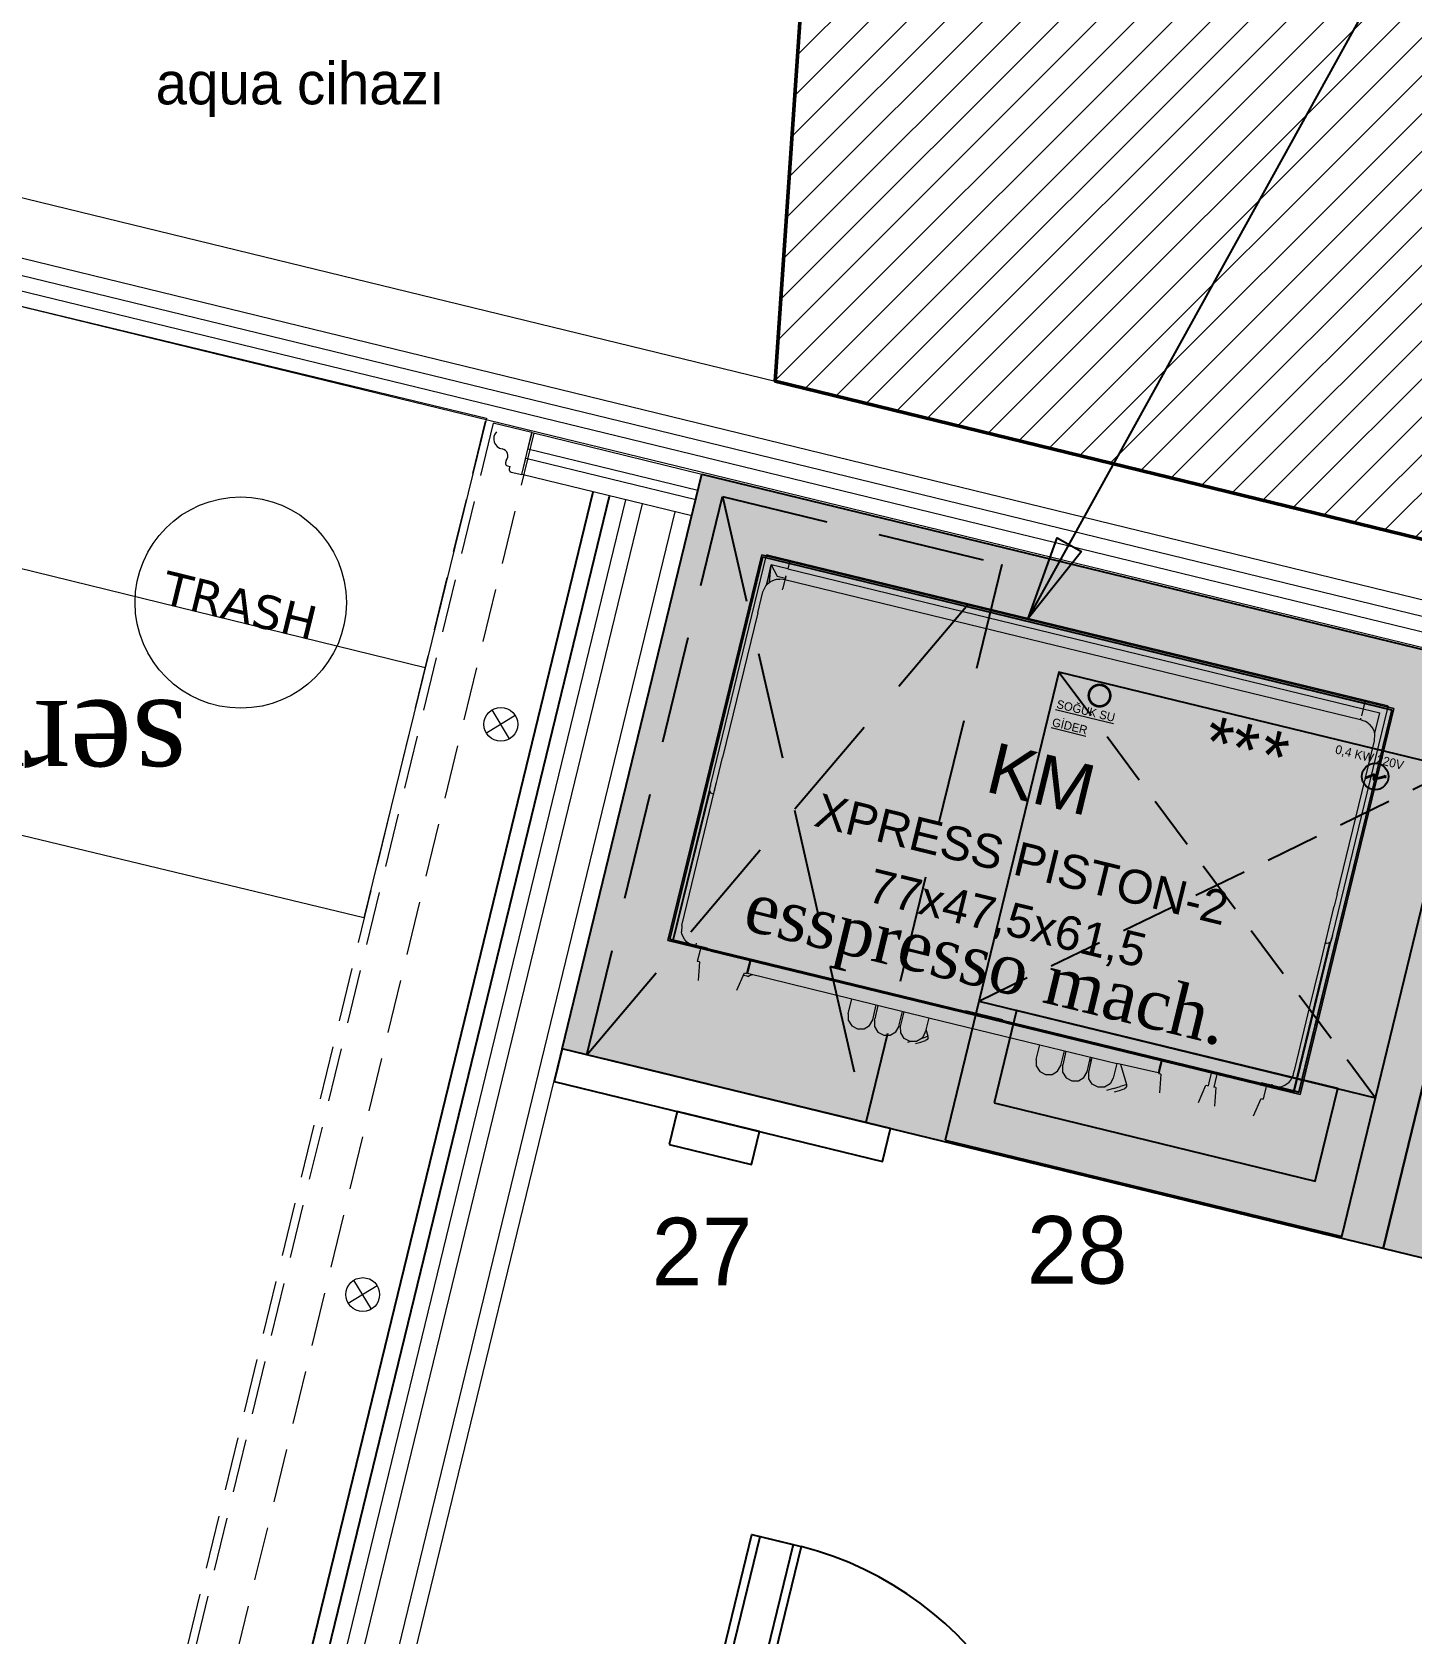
# Model space of a CAD drawing. Header units: millimetres. Extents: x 4980 to 19099, y 3891 to 5773.
# Drawn here: x 12058.4 to 12221.7, y 4663.1 to 4852.7 of the extents above; entities that cross this region are included whole.
import ezdxf

# ---------------------------------------------------------------- set-up
doc = ezdxf.new("R2010")
doc.units = ezdxf.units.MM
doc.linetypes.add('DASHED', pattern=[19.05, 12.7, -6.35])
doc.linetypes.add('DASHED2', pattern=[9.525, 6.35, -3.175])
for name, color, linetype, lineweight, true_color in [('02_01 Thekeneinbauten_Stift_Nr__94', 7, 'Continuous', 20, 0x007e00), ('02_07 Technische Geräte.Schärf_Stift_Nr__255', 7, 'Continuous', 20, 0x242424), ('Kitc-031 Müsteri Mevcut_Stift_Nr__30', 7, 'Continuous', 20, 0xfe7e00), ('no3_ahsap gorunus on ince_Stift_Nr__34', 7, 'Continuous', 20, 0x7e3e00), ('no3_yazi duvar_Stift_Nr__152', 7, 'Continuous', 20, 0x0051a4), ('no3_yazi tefris_Stift_Nr__152', 7, 'Continuous', 20, 0x0051a4)]:
    doc.layers.add(name, color=color, linetype=linetype, lineweight=lineweight, true_color=true_color)
for name, color, linetype, lineweight in [('a 2', 132, 'Continuous', 20), ('a duvar', 84, 'Continuous', 50), ('no3_ahsap kesit on', 40, 'Continuous', 20), ('no3_duvar tarama', 253, 'Continuous', 9), ('no3_kutu profil gorunus', 8, 'Continuous', 18), ('no3_tefriş ön kalın', 200, 'Continuous', 25), ('no3_yazı tefriş', 152, 'Continuous', 15), ('TES_SU', 150, 'Continuous', 25)]:
    doc.layers.add(name, color=color, linetype=linetype, lineweight=lineweight)
for name, color, linetype in [('Kıtc-002 Çizgi', 7, 'Continuous'), ('Kıtc-008 Rakam', 1, 'Continuous'), ('Kıtc-011 Elk Tes Yazı 001', 1, 'Continuous'), ('Kıtc-014 Elk Tes İşaretler', 1, 'Continuous'), ('Kıtc-016 Su Tes Yazı 001', 5, 'Continuous'), ('Kıtc-019 Su Tes İşaretler', 5, 'Continuous')]:
    doc.layers.add(name, color=color, linetype=linetype)
doc.styles.add('ERSTELLTER_STIL_2', font='verdana.ttf')
doc.styles.add('ERSTELLTER_STIL_4', font='georgia.ttf')
doc.styles.get("Standard").update_dxf_attribs({"font": 'stylu.ttf', "height": 10})
doc.styles.add('Ölçü50', font='georgia.ttf', dxfattribs={"width": 0.7})
doc.dimstyles.new('ISO-25', dxfattribs={"dimtxt": 2.5, "dimasz": 5, "dimexe": 1.25, "dimexo": 0.625, "dimtad": 1, "dimdec": 0, "dimtxsty": 'Standard', "dimblk": 'ARCHTICK', "dimcen": 2.5, "dimclrd": 256, "dimclre": 256, "dimclrt": 256, "dimadec": 0, "dimazin": 0, "dimtfac": 1, "dimtdec": 0, "dimtmove": 0, "dimatfit": 3, "dimldrblk": 'ARCHTICK', "dimfxl": 1, "dimlwd": -1, "dimlwe": -1, "dimarcsym": 0})
pattern_1 = [(360, (-28960.63575, -59910.937841), (0, 0.009999999998), [])]

# ---------------------------------------------------------------- blocks, each defined once
blk = doc.blocks.new('espresso')
at = {"layer": 'Kitc-031 Müsteri Mevcut_Stift_Nr__30', "linetype": 'Continuous'}
h = blk.add_hatch(dxfattribs=at)
h.set_pattern_fill('4BGESTRICHELT', color=256, scale=100, style=0, pattern_type=2)
h.set_pattern_definition(pattern_1)
h.paths.add_polyline_path([(-34972.37, -61414.14), (-34941.63, -61414.14), (-34941.63, -61414.03), (-34972.37, -61414.03)])
h = blk.add_hatch(dxfattribs=at)
h.set_pattern_fill('4BGESTRICHELT', color=256, scale=100, style=0, pattern_type=2)
h.set_pattern_definition(pattern_1)
h.paths.add_polyline_path([(-34936.38, -61414.14), (-34905.63, -61414.14), (-34905.63, -61414.03), (-34936.38, -61414.03)])
at = {"layer": '02_07 Technische Geräte.Schärf_Stift_Nr__255', "linetype": 'Continuous'}
for p, q in [((-34973.27, -61415.71), (-34972.89, -61417.9)), ((-34968.16, -61417.9), (-34967.77, -61415.71)), ((-34954.72, -61417.51), (-34954.72, -61415.71)), ((-34951.72, -61417.51), (-34951.72, -61415.71)), ((-34951.52, -61415.71), (-34951.52, -61417.36)), ((-34948.52, -61417.36), (-34948.52, -61415.71)), ((-34948.32, -61417.51), (-34948.32, -61415.71)), ((-34945.32, -61415.71), (-34945.32, -61417.36)), ((-34931.82, -61417.51), (-34931.82, -61415.71)), ((-34928.82, -61417.36), (-34928.82, -61415.71)), ((-34928.62, -61415.71), (-34928.62, -61417.36)), ((-34925.62, -61417.51), (-34925.62, -61415.71)), ((-34925.42, -61417.51), (-34925.42, -61415.71)), ((-34922.42, -61415.71), (-34922.42, -61417.51)), ((-34920.7, -61417.87), (-34921.95, -61415.71)), ((-34917.07, -61415.71), (-34916.69, -61417.9)), ((-34911.96, -61417.9), (-34911.57, -61415.71)), ((-34910.37, -61415.71), (-34909.99, -61417.9)), ((-34905.26, -61417.9), (-34904.87, -61415.71)), ((-34954.72, -61417.51), (-34954.52, -61418.24)), ((-34951.92, -61418.24), (-34951.72, -61417.51)), ((-34951.52, -61417.51), (-34951.52, -61417.36)), ((-34951.52, -61417.51), (-34951.32, -61418.24)), ((-34948.72, -61418.24), (-34948.52, -61417.51)), ((-34948.52, -61417.51), (-34948.52, -61417.36)), ((-34948.12, -61418.24), (-34948.32, -61417.51)), ((-34945.32, -61417.51), (-34945.52, -61418.24)), ((-34944.9, -61417.87), (-34945.32, -61417.13)), ((-34945.32, -61417.51), (-34945.32, -61417.36)), ((-34931.82, -61417.51), (-34931.62, -61418.24)), ((-34929.02, -61418.24), (-34928.82, -61417.51)), ((-34928.82, -61417.51), (-34928.82, -61417.36)), ((-34928.62, -61417.51), (-34928.62, -61417.36)), ((-34928.62, -61417.51), (-34928.42, -61418.24)), ((-34925.82, -61418.24), (-34925.62, -61417.51)), ((-34925.22, -61418.24), (-34925.42, -61417.51)), ((-34922.42, -61417.51), (-34922.62, -61418.24)), ((-34954.52, -61418.24), (-34953.97, -61418.78)), ((-34953.97, -61418.78), (-34953.22, -61418.97)), ((-34953.22, -61418.97), (-34952.47, -61418.78)), ((-34952.47, -61418.78), (-34951.92, -61418.24)), ((-34951.32, -61418.24), (-34950.77, -61418.78)), ((-34950.77, -61418.78), (-34950.02, -61418.97)), ((-34950.02, -61418.97), (-34949.27, -61418.78)), ((-34949.27, -61418.78), (-34948.72, -61418.24)), ((-34947.57, -61418.78), (-34948.12, -61418.24)), ((-34946.82, -61418.97), (-34947.57, -61418.78)), ((-34947.04, -61419.11), (-34946.79, -61418.97)), ((-34946.07, -61418.78), (-34946.82, -61418.97)), ((-34946.12, -61419.04), (-34945.58, -61418.73)), ((-34945.52, -61418.24), (-34946.07, -61418.78)), ((-34945.58, -61418.73), (-34945.19, -61418.5)), ((-34945.52, -61418.23), (-34945.09, -61417.98)), ((-34945.19, -61418.5), (-34945.04, -61418.42)), ((-34944.9, -61417.87), (-34945.09, -61417.98)), ((-34944.9, -61418.27), (-34945.04, -61418.42)), ((-34944.84, -61418.07), (-34944.9, -61417.87)), ((-34944.84, -61418.07), (-34944.9, -61418.27)), ((-34931.62, -61418.24), (-34931.07, -61418.78)), ((-34931.07, -61418.78), (-34930.32, -61418.97)), ((-34930.32, -61418.97), (-34929.57, -61418.78)), ((-34929.57, -61418.78), (-34929.02, -61418.24)), ((-34928.42, -61418.24), (-34927.87, -61418.78)), ((-34927.87, -61418.78), (-34927.12, -61418.97)), ((-34927.12, -61418.97), (-34926.37, -61418.78)), ((-34926.37, -61418.78), (-34925.82, -61418.24)), ((-34924.67, -61418.78), (-34925.22, -61418.24)), ((-34923.92, -61418.97), (-34924.67, -61418.78)), ((-34923.17, -61418.78), (-34923.92, -61418.97)), ((-34922.62, -61418.24), (-34923.17, -61418.78)), ((-34922.12, -61418.7), (-34922.84, -61419.11)), ((-34922.12, -61418.7), (-34921.41, -61418.28)), ((-34921.92, -61419.04), (-34921.38, -61418.73)), ((-34920.89, -61417.98), (-34921.41, -61418.28)), ((-34921.38, -61418.73), (-34920.99, -61418.5)), ((-34920.99, -61418.5), (-34920.84, -61418.42)), ((-34920.7, -61417.87), (-34920.89, -61417.98)), ((-34920.7, -61418.27), (-34920.84, -61418.42)), ((-34920.64, -61418.07), (-34920.7, -61417.87)), ((-34920.7, -61418.27), (-34920.64, -61418.07))]:
    blk.add_line(p, q, dxfattribs=at)
at = {"layer": 'Kitc-031 Müsteri Mevcut_Stift_Nr__30', "linetype": 'Continuous'}
for p, q in [((-34900.5, -61367.14), (-34977.5, -61367.14)), ((-34977.5, -61367.14), (-34977.5, -61414.14)), ((-34977.3, -61367.34), (-34977.3, -61413.94)), ((-34900.7, -61367.34), (-34977.3, -61367.34)), ((-34977.3, -61367.34), (-34900.7, -61367.34)), ((-34977.3, -61413.94), (-34977.3, -61367.34)), ((-34977.25, -61413.89), (-34977.25, -61367.39)), ((-34977.25, -61367.39), (-34900.75, -61367.39)), ((-34976.82, -61367.02), (-34976.92, -61367.02)), ((-34976.92, -61367.02), (-34976.92, -61367.07)), ((-34976.92, -61394.96), (-34976.92, -61367.07)), ((-34901.32, -61367.02), (-34976.82, -61367.02)), ((-34975.83, -61370.08), (-34976.12, -61368.02)), ((-34976.12, -61368.02), (-34975.12, -61369.18)), ((-34976.12, -61368.02), (-34976.09, -61370.45)), ((-34976.08, -61370.43), (-34976.12, -61368.02)), ((-34976.12, -61368.02), (-34976.12, -61370.52)), ((-34974.12, -61368.02), (-34976.12, -61368.02)), ((-34974.12, -61367.02), (-34974.12, -61368.02)), ((-34974.12, -61368.02), (-34904.02, -61368.02)), ((-34904.02, -61367.02), (-34904.02, -61368.02)), ((-34904.02, -61368.02), (-34902.02, -61368.02)), ((-34904.02, -61368.02), (-34904.02, -61368.89)), ((-34902.02, -61370.52), (-34902.02, -61368.02)), ((-34901.22, -61367.02), (-34901.32, -61367.02)), ((-34901.22, -61367.07), (-34901.22, -61367.02)), ((-34901.22, -61367.07), (-34901.22, -61367.12)), ((-34901.22, -61367.16), (-34901.22, -61367.12)), ((-34901.22, -61367.27), (-34901.22, -61367.16)), ((-34901.22, -61367.42), (-34901.22, -61367.27)), ((-34901.22, -61394.98), (-34901.22, -61367.42)), ((-34900.75, -61367.39), (-34900.75, -61413.89)), ((-34900.7, -61413.94), (-34900.7, -61367.34)), ((-34900.7, -61367.34), (-34900.7, -61413.94)), ((-34900.5, -61414.14), (-34900.5, -61367.14)), ((-34976.05, -61370.38), (-34975.74, -61369.97)), ((-34975.74, -61369.97), (-34975.32, -61369.65)), ((-34975.32, -61369.65), (-34975.1, -61369.53)), ((-34975.12, -61369.18), (-34974.12, -61369.18)), ((-34975.1, -61369.53), (-34974.72, -61369.42)), ((-34974.33, -61369.38), (-34974.72, -61369.42)), ((-34974.32, -61369.38), (-34974.33, -61369.38)), ((-34974.12, -61369.38), (-34974.32, -61369.38)), ((-34974.12, -61369.18), (-34974.15, -61369.38)), ((-34974.12, -61368.93), (-34974.12, -61368.89)), ((-34974.12, -61368.93), (-34974.12, -61368.97)), ((-34974.12, -61368.97), (-34974.12, -61369.38)), ((-34974.12, -61369.39), (-34974.12, -61369.38)), ((-34904.02, -61369.38), (-34974.12, -61369.38)), ((-34974.12, -61369.39), (-34974.12, -61370.38)), ((-34904.02, -61369.38), (-34904.02, -61369.18)), ((-34903.82, -61369.38), (-34904.02, -61369.38)), ((-34904.02, -61369.38), (-34904.02, -61369.38)), ((-34903.82, -61369.38), (-34903.81, -61369.38)), ((-34903.81, -61369.38), (-34903.82, -61369.38)), ((-34903.42, -61369.42), (-34903.81, -61369.38)), ((-34903.05, -61369.53), (-34903.42, -61369.42)), ((-34903.05, -61369.53), (-34902.82, -61369.65)), ((-34902.4, -61369.97), (-34902.82, -61369.65)), ((-34902.09, -61370.38), (-34902.4, -61369.97)), ((-34976.32, -61371.38), (-34976.17, -61370.61)), ((-34976.32, -61373.94), (-34976.32, -61371.38)), ((-34976.17, -61370.61), (-34976.05, -61370.38)), ((-34974.12, -61370.38), (-34974.12, -61370.45)), ((-34974.12, -61370.58), (-34974.12, -61370.45)), ((-34904.03, -61370.58), (-34904.02, -61370.58)), ((-34901.97, -61370.61), (-34902.09, -61370.38)), ((-34901.82, -61371.38), (-34901.97, -61370.61)), ((-34901.82, -61390.07), (-34901.82, -61371.38)), ((-34976.32, -61373.94), (-34976.32, -61391.55)), ((-34903.82, -61381.64), (-34903.82, -61381.64)), ((-34901.82, -61390.07), (-34901.82, -61391.55)), ((-34976.32, -61394.1), (-34976.32, -61391.55)), ((-34901.82, -61398.18), (-34901.82, -61391.55)), ((-34976.32, -61394.6), (-34976.32, -61394.1)), ((-34976.32, -61395.54), (-34976.32, -61394.6)), ((-34976.92, -61394.98), (-34976.92, -61394.96)), ((-34976.92, -61394.98), (-34976.92, -61394.98)), ((-34976.92, -61395.18), (-34976.92, -61394.98)), ((-34976.91, -61395.52), (-34976.92, -61394.98)), ((-34976.92, -61395.16), (-34976.92, -61395.18)), ((-34976.92, -61413.82), (-34976.92, -61395.18)), ((-34976.91, -61395.56), (-34976.91, -61395.52)), ((-34976.91, -61395.6), (-34976.91, -61395.56)), ((-34976.89, -61395.68), (-34976.91, -61395.6)), ((-34976.8, -61395.84), (-34976.89, -61395.68)), ((-34976.87, -61413.82), (-34976.86, -61395.73)), ((-34976.84, -61395.76), (-34976.87, -61413.82)), ((-34976.64, -61395.97), (-34976.8, -61395.84)), ((-34976.54, -61396.01), (-34976.64, -61395.97)), ((-34976.42, -61396.02), (-34976.54, -61396.01)), ((-34976.42, -61396.02), (-34976.32, -61396.02)), ((-34976.32, -61395.54), (-34976.32, -61395.59)), ((-34976.32, -61412.02), (-34976.32, -61395.59)), ((-34901.82, -61396.02), (-34901.72, -61396.02)), ((-34901.61, -61396.01), (-34901.72, -61396.02)), ((-34901.5, -61395.97), (-34901.61, -61396.01)), ((-34901.34, -61395.84), (-34901.5, -61395.97)), ((-34901.26, -61395.68), (-34901.34, -61395.84)), ((-34901.3, -61395.77), (-34901.32, -61413.82)), ((-34901.32, -61413.82), (-34901.32, -61395.8)), ((-34901.27, -61413.82), (-34901.3, -61395.76)), ((-34901.28, -61395.73), (-34901.27, -61413.82)), ((-34901.24, -61395.6), (-34901.26, -61395.68)), ((-34901.23, -61395.56), (-34901.24, -61395.6)), ((-34901.22, -61394.98), (-34901.23, -61395.52)), ((-34901.22, -61395.18), (-34901.23, -61395.16)), ((-34901.23, -61395.52), (-34901.23, -61395.56)), ((-34901.22, -61394.96), (-34901.22, -61394.98)), ((-34901.22, -61394.98), (-34901.22, -61394.98)), ((-34901.22, -61395.18), (-34901.22, -61394.98)), ((-34901.22, -61395.36), (-34901.22, -61395.18)), ((-34901.22, -61413.92), (-34901.22, -61395.36)), ((-34901.82, -61404.75), (-34901.82, -61398.18)), ((-34901.82, -61411.23), (-34901.82, -61404.75)), ((-34901.82, -61411.64), (-34901.82, -61411.23)), ((-34901.82, -61411.92), (-34901.82, -61411.64)), ((-34901.82, -61412.02), (-34901.82, -61411.92)), ((-34976.92, -61413.87), (-34976.92, -61413.82)), ((-34976.32, -61412.02), (-34976.17, -61412.77)), ((-34976.05, -61413.02), (-34976.17, -61412.77)), ((-34975.63, -61413.52), (-34976.05, -61413.02)), ((-34975.32, -61413.75), (-34975.63, -61413.52)), ((-34974.79, -61413.94), (-34975.32, -61413.75)), ((-34974.12, -61413.66), (-34974.12, -61413.62)), ((-34974.12, -61413.96), (-34974.12, -61413.66)), ((-34904.02, -61413.73), (-34904.02, -61414.02)), ((-34903.35, -61413.94), (-34902.82, -61413.75)), ((-34902.82, -61413.75), (-34902.52, -61413.52)), ((-34902.52, -61413.52), (-34902.09, -61413.02)), ((-34902.09, -61413.02), (-34901.97, -61412.77)), ((-34901.97, -61412.77), (-34901.82, -61412.02)), ((-34977.5, -61414.14), (-34972.5, -61414.14)), ((-34977.3, -61413.94), (-34972.7, -61413.94)), ((-34972.7, -61413.94), (-34977.3, -61413.94)), ((-34972.75, -61413.89), (-34977.25, -61413.89)), ((-34976.92, -61413.91), (-34976.92, -61413.87)), ((-34976.92, -61413.92), (-34976.92, -61413.91)), ((-34976.92, -61413.92), (-34976.91, -61413.97)), ((-34976.91, -61413.97), (-34976.87, -61414.01)), ((-34976.87, -61414.01), (-34976.82, -61414.02)), ((-34974.92, -61414.02), (-34976.82, -61414.02)), ((-34974.92, -61413.9), (-34974.92, -61413.92)), ((-34974.92, -61413.92), (-34974.92, -61414)), ((-34974.85, -61413.92), (-34974.92, -61413.92)), ((-34974.92, -61414.02), (-34974.92, -61414)), ((-34974.92, -61414.02), (-34974.12, -61414.02)), ((-34974.32, -61414.02), (-34974.79, -61413.94)), ((-34974.12, -61413.96), (-34904.02, -61413.96)), ((-34904.02, -61413.96), (-34974.12, -61413.96)), ((-34974.12, -61413.96), (-34904.02, -61413.96)), ((-34974.12, -61413.96), (-34974.12, -61413.96)), ((-34974.11, -61413.96), (-34974.12, -61413.96)), ((-34974.12, -61413.96), (-34974.12, -61413.97)), ((-34974.12, -61413.97), (-34974.12, -61414.02)), ((-34974.12, -61413.97), (-34904.02, -61414.02)), ((-34939.07, -61414), (-34974.12, -61414.02)), ((-34967.42, -61414.02), (-34974.12, -61414.02)), ((-34973.52, -61414.02), (-34973.52, -61414.33)), ((-34973.52, -61414.33), (-34973.52, -61415.71)), ((-34973.27, -61415.71), (-34973.52, -61415.71)), ((-34972.37, -61414.14), (-34972.37, -61414.03)), ((-34941.63, -61414.03), (-34972.37, -61414.03)), ((-34972.37, -61414.14), (-34941.63, -61414.14)), ((-34968.59, -61413.96), (-34968.99, -61413.96)), ((-34967.77, -61415.71), (-34967.52, -61415.71)), ((-34967.52, -61414.02), (-34967.52, -61414.33)), ((-34967.52, -61414.33), (-34967.52, -61415.36)), ((-34967.52, -61415.36), (-34967.52, -61415.71)), ((-34967.42, -61414.02), (-34967.42, -61415.07)), ((-34967.42, -61414.02), (-34919.15, -61414.02)), ((-34967.42, -61415.07), (-34967.42, -61415.64)), ((-34967.42, -61415.64), (-34954.72, -61415.71)), ((-34966.8, -61415.69), (-34967.18, -61415.92)), ((-34966.8, -61415.69), (-34966.8, -61415.64)), ((-34954.72, -61414.02), (-34954.72, -61414.01)), ((-34954.72, -61415.71), (-34945.32, -61415.71)), ((-34945.32, -61414.02), (-34945.32, -61414)), ((-34945.32, -61415.71), (-34931.82, -61415.71)), ((-34941.63, -61414.14), (-34941.63, -61414.03)), ((-34941.5, -61414.14), (-34936.5, -61414.14)), ((-34941.3, -61413.94), (-34936.7, -61413.94)), ((-34936.7, -61413.94), (-34941.3, -61413.94)), ((-34936.75, -61413.89), (-34941.25, -61413.89)), ((-34936.38, -61414.14), (-34936.38, -61414.03)), ((-34905.63, -61414.03), (-34936.38, -61414.03)), ((-34936.38, -61414.14), (-34905.63, -61414.14)), ((-34931.82, -61414.02), (-34931.82, -61414)), ((-34931.82, -61415.71), (-34922.42, -61415.71)), ((-34922.42, -61414.02), (-34922.42, -61414.01)), ((-34917.42, -61415.64), (-34922.42, -61415.71)), ((-34919.15, -61414.12), (-34919.15, -61414.02)), ((-34919.15, -61414.02), (-34919.11, -61414.02)), ((-34919.11, -61414.12), (-34919.15, -61414.12)), ((-34919.11, -61414.02), (-34918.98, -61414.02)), ((-34918.98, -61414.12), (-34919.11, -61414.12)), ((-34918.98, -61414.02), (-34918.8, -61414.02)), ((-34918.8, -61414.12), (-34918.98, -61414.12)), ((-34918.95, -61414.12), (-34918.95, -61414.17)), ((-34918.92, -61414.17), (-34918.95, -61414.17)), ((-34918.87, -61414.17), (-34918.92, -61414.17)), ((-34918.75, -61414.17), (-34918.87, -61414.17)), ((-34918.8, -61414.02), (-34913.98, -61414.02)), ((-34913.97, -61414.12), (-34918.8, -61414.12)), ((-34918.62, -61414.17), (-34918.75, -61414.17)), ((-34918.61, -61414.17), (-34918.62, -61414.17)), ((-34916.68, -61414.17), (-34918.61, -61414.17)), ((-34917.42, -61414.17), (-34917.42, -61415.07)), ((-34917.42, -61415.07), (-34917.42, -61415.64)), ((-34917.32, -61414.01), (-34917.32, -61414.02)), ((-34917.32, -61414.17), (-34917.32, -61414.33)), ((-34917.32, -61414.33), (-34917.32, -61415.36)), ((-34917.32, -61415.36), (-34917.32, -61415.71)), ((-34917.07, -61415.71), (-34917.32, -61415.71)), ((-34916.64, -61414.17), (-34916.68, -61414.17)), ((-34916.61, -61414.17), (-34916.64, -61414.17)), ((-34916.61, -61414.12), (-34916.61, -61414.17)), ((-34916.33, -61414.12), (-34916.33, -61414.17)), ((-34916.3, -61414.17), (-34916.33, -61414.17)), ((-34916.25, -61414.17), (-34916.3, -61414.17)), ((-34916.13, -61414.17), (-34916.25, -61414.17)), ((-34916, -61414.17), (-34916.13, -61414.17)), ((-34915.99, -61414.17), (-34916, -61414.17)), ((-34914.39, -61414.17), (-34915.99, -61414.17)), ((-34914.38, -61414.17), (-34914.39, -61414.17)), ((-34914.25, -61414.17), (-34914.38, -61414.17)), ((-34914.25, -61414.17), (-34914.24, -61414.17)), ((-34914.13, -61414.17), (-34914.24, -61414.17)), ((-34914.07, -61414.17), (-34914.13, -61414.17)), ((-34914.04, -61414.17), (-34914.07, -61414.17)), ((-34914.04, -61414.12), (-34914.04, -61414.17)), ((-34913.97, -61414.02), (-34913.98, -61414.02)), ((-34913.97, -61414.12), (-34913.97, -61414.02)), ((-34913.97, -61414.02), (-34913.97, -61414.02)), ((-34913.97, -61414.02), (-34913.14, -61414.02)), ((-34913.14, -61414.12), (-34913.97, -61414.12)), ((-34913.76, -61414.12), (-34913.76, -61414.17)), ((-34913.73, -61414.17), (-34913.76, -61414.17)), ((-34913.69, -61414.17), (-34913.73, -61414.17)), ((-34913.42, -61414.17), (-34913.69, -61414.17)), ((-34913.38, -61414.17), (-34913.42, -61414.17)), ((-34913.35, -61414.17), (-34913.38, -61414.17)), ((-34913.35, -61414.12), (-34913.35, -61414.17)), ((-34913.34, -61414.17), (-34913.35, -61414.17)), ((-34913.29, -61414.17), (-34913.34, -61414.17)), ((-34913.29, -61414.17), (-34913.29, -61414.17)), ((-34913.22, -61414.17), (-34913.29, -61414.17)), ((-34913.21, -61414.17), (-34913.22, -61414.17)), ((-34911.94, -61414.17), (-34913.21, -61414.17)), ((-34913.14, -61414.12), (-34913.14, -61414.02)), ((-34913.14, -61414.02), (-34911, -61414.02)), ((-34911, -61414.12), (-34913.14, -61414.12)), ((-34911.93, -61414.17), (-34911.94, -61414.17)), ((-34911.8, -61414.17), (-34911.93, -61414.17)), ((-34911.68, -61414.17), (-34911.8, -61414.17)), ((-34911.63, -61414.17), (-34911.68, -61414.17)), ((-34911.6, -61414.17), (-34911.63, -61414.17)), ((-34911.6, -61414.12), (-34911.6, -61414.17)), ((-34911.57, -61415.71), (-34911.32, -61415.71)), ((-34911.4, -61414.12), (-34911.4, -61414.17)), ((-34911.37, -61414.17), (-34911.4, -61414.17)), ((-34911.31, -61414.17), (-34911.37, -61414.17)), ((-34911.32, -61414.02), (-34911.32, -61414.02)), ((-34911.32, -61414.17), (-34911.32, -61414.33)), ((-34911.32, -61414.33), (-34911.32, -61415.36)), ((-34911.32, -61415.36), (-34911.32, -61415.71)), ((-34911.28, -61414.17), (-34911.31, -61414.17)), ((-34911.28, -61414.12), (-34911.28, -61414.17)), ((-34911.26, -61414.17), (-34911.28, -61414.17)), ((-34911.22, -61414.17), (-34911.26, -61414.17)), ((-34910.79, -61414.17), (-34911.22, -61414.17)), ((-34911, -61414.12), (-34911, -61414.02)), ((-34911, -61414.02), (-34909.59, -61414.02)), ((-34909.59, -61414.12), (-34911, -61414.12)), ((-34910.79, -61414.12), (-34910.79, -61414.17)), ((-34910.44, -61414.17), (-34910.79, -61414.17)), ((-34910.62, -61414.02), (-34910.62, -61414.02)), ((-34910.62, -61414.17), (-34910.62, -61414.33)), ((-34910.62, -61414.33), (-34910.62, -61415.71)), ((-34910.37, -61415.71), (-34910.62, -61415.71)), ((-34910.44, -61414.12), (-34910.44, -61414.17)), ((-34910.16, -61414.17), (-34910.44, -61414.17)), ((-34910.16, -61414.12), (-34910.16, -61414.17)), ((-34909.8, -61414.17), (-34910.16, -61414.17)), ((-34909.8, -61414.12), (-34909.8, -61414.17)), ((-34909.63, -61414.17), (-34909.8, -61414.17)), ((-34909.62, -61414.17), (-34909.63, -61414.17)), ((-34909.48, -61414.17), (-34909.62, -61414.17)), ((-34909.59, -61414.12), (-34909.59, -61414.02)), ((-34909.59, -61414.02), (-34907.33, -61414.02)), ((-34907.33, -61414.12), (-34909.59, -61414.12)), ((-34909.37, -61414.17), (-34909.48, -61414.17)), ((-34909.31, -61414.17), (-34909.37, -61414.17)), ((-34909.29, -61414.17), (-34909.31, -61414.17)), ((-34909.28, -61414.12), (-34909.28, -61414.17)), ((-34909.01, -61414.12), (-34909.01, -61414.17)), ((-34908.6, -61414.17), (-34909.01, -61414.17)), ((-34908.6, -61414.12), (-34908.6, -61414.17)), ((-34908.59, -61414.17), (-34908.6, -61414.17)), ((-34908.54, -61414.17), (-34908.59, -61414.17)), ((-34908.47, -61414.17), (-34908.54, -61414.17)), ((-34908.46, -61414.17), (-34908.47, -61414.17)), ((-34907.66, -61414.17), (-34908.46, -61414.17)), ((-34907.65, -61414.17), (-34907.66, -61414.17)), ((-34907.52, -61414.17), (-34907.65, -61414.17)), ((-34907.4, -61414.17), (-34907.52, -61414.17)), ((-34907.35, -61414.17), (-34907.4, -61414.17)), ((-34907.32, -61414.17), (-34907.35, -61414.17)), ((-34907.33, -61414.12), (-34907.33, -61414.02)), ((-34907.33, -61414.02), (-34907.29, -61414.02)), ((-34907.29, -61414.12), (-34907.33, -61414.12)), ((-34907.32, -61414.12), (-34907.32, -61414.17)), ((-34907.29, -61414.02), (-34907.16, -61414.02)), ((-34907.16, -61414.12), (-34907.29, -61414.12)), ((-34907.16, -61414.02), (-34906.98, -61414.02)), ((-34906.98, -61414.12), (-34907.16, -61414.12)), ((-34907.12, -61414.12), (-34907.12, -61414.17)), ((-34907.09, -61414.17), (-34907.12, -61414.17)), ((-34907.04, -61414.17), (-34907.09, -61414.17)), ((-34906.92, -61414.17), (-34907.04, -61414.17)), ((-34906.98, -61414.02), (-34905.53, -61414.02)), ((-34905.52, -61414.12), (-34906.98, -61414.12)), ((-34906.79, -61414.17), (-34906.92, -61414.17)), ((-34906.78, -61414.17), (-34906.79, -61414.17)), ((-34905.8, -61414.17), (-34906.78, -61414.17)), ((-34905.76, -61414.17), (-34905.8, -61414.17)), ((-34905.73, -61414.17), (-34905.76, -61414.17)), ((-34905.73, -61414.12), (-34905.73, -61414.17)), ((-34905.63, -61414.14), (-34905.63, -61414.03)), ((-34905.52, -61414.02), (-34905.53, -61414.02)), ((-34904.02, -61414.02), (-34905.52, -61414.02)), ((-34905.52, -61414.12), (-34905.52, -61414.02)), ((-34905.5, -61414.14), (-34900.5, -61414.14)), ((-34905.3, -61413.94), (-34900.7, -61413.94)), ((-34900.7, -61413.94), (-34905.3, -61413.94)), ((-34900.75, -61413.89), (-34905.25, -61413.89)), ((-34904.87, -61415.71), (-34904.62, -61415.71)), ((-34904.62, -61414.02), (-34904.62, -61414.33)), ((-34904.62, -61414.33), (-34904.62, -61415.36)), ((-34904.62, -61415.36), (-34904.62, -61415.71)), ((-34904.02, -61414.02), (-34903.22, -61414.02)), ((-34903.35, -61413.94), (-34903.82, -61414.02)), ((-34903.22, -61413.92), (-34903.29, -61413.92)), ((-34903.22, -61413.9), (-34903.22, -61413.92)), ((-34903.22, -61413.92), (-34903.22, -61414)), ((-34903.22, -61414.02), (-34903.22, -61414)), ((-34901.32, -61414.02), (-34903.22, -61414.02)), ((-34901.32, -61414.02), (-34901.27, -61414.01)), ((-34901.27, -61414.01), (-34901.24, -61413.97)), ((-34901.24, -61413.97), (-34901.22, -61413.92)), ((-34967.37, -61416.02), (-34967.83, -61416.02)), ((-34967.28, -61416.02), (-34967.37, -61416.02)), ((-34967.27, -61416.02), (-34967.28, -61416.02)), ((-34967.2, -61416.01), (-34967.27, -61416.02)), ((-34967.2, -61416.01), (-34967.16, -61415.97)), ((-34967.16, -61415.97), (-34967.17, -61415.92)), ((-34967.17, -61415.92), (-34967.17, -61415.92)), ((-34925.42, -61416.28), (-34925.62, -61415.94))]:
    blk.add_line(p, q, dxfattribs=at)
at = {"layer": 'Kitc-031 Müsteri Mevcut_Stift_Nr__30', "linetype": 'Continuous', "flags": 128}
for points in [[(-34977.5, -61367.14), (-34900.5, -61367.14), (-34900.5, -61414.14), (-34977.5, -61414.14)], [(-34900.5, -61367.14), (-34900.5, -61414.14), (-34977.5, -61414.14), (-34977.5, -61367.14)], [(-34900.5, -61367.14), (-34900.5, -61414.14), (-34977.5, -61414.14), (-34977.5, -61367.14)]]:
    blk.add_lwpolyline(points, close=True, dxfattribs=at)
at = {"layer": 'Kitc-031 Müsteri Mevcut_Stift_Nr__30', "linetype": 'Continuous', "insert": (-34939.07, -61404.78), "char_height": 6, "width": 63.3712, "attachment_point": 8, "rotation": 360, "line_spacing_factor": 1.075425, "style": 'ERSTELLTER_STIL_2'}
blk.add_mtext('\\A1;{\\fArial|b0|i0|c0|p38;KM\\P\\fArial|b0|i0|c0|p38;\\H0.666667x;XPRESS PISTON-2\\P\\fArial|b0|i0|c0|p38;77x47,5x61,5}', dxfattribs=at)
at = {"layer": 'no3_yazi tefris_Stift_Nr__152', "linetype": 'Continuous', "insert": (-34969.39, -61404.76), "char_height": 6, "width": 117.674, "attachment_point": 1, "line_spacing_factor": 1.73289, "style": 'ERSTELLTER_STIL_4'}
blk.add_mtext('\\A1;{\\fGeorgia|b0|i0|c0|p22;esspresso mach.\\P}', dxfattribs=at)
blk = doc.blocks.new('A$C2A606382')
at = {"layer": 'Kıtc-002 Çizgi', "color": 254, "linetype": 'DASHED'}
for p, q in [((68, 37), (0, 3)), ((0, 37), (68, 3))]:
    blk.add_line(p, q, dxfattribs=at)
at = {"layer": 'Kıtc-002 Çizgi'}
for points in [[(72, 40), (72, 0), (68, 0), (68, 40)], [(76, 25), (76, 15), (72, 15), (72, 25)]]:
    blk.add_lwpolyline(points, close=True, dxfattribs=at)
at = {"layer": 'Kıtc-002 Çizgi', "color": 254, "linetype": 'DASHED'}
blk.add_lwpolyline([(68, 3), (68, 37), (0, 37), (0, 3)], close=True, dxfattribs=at)
blk = doc.blocks.new('v-sg')
at = {"layer": 'TES_SU', "linetype": 'Continuous', "const_width": 1.2}
blk.add_lwpolyline([(-5, 0, 1), (5, 0, 1)], format="xyb", close=True, dxfattribs=at)
blk = doc.blocks.new('A$C2B30799A')
at = {"layer": 'Kıtc-002 Çizgi', "color": 1}
for p, q in [((2.83, 1.9), (2.54, 1.89)), ((2.83, 1.9), (2.67, 1.68)), ((1.45, 1.83), (0.48, 1.15)), ((0.5, 1.11), (1.4, 1.74)), ((1.4, 1.74), (1.45, 1.16)), ((1.5, 1.25), (1.45, 1.83)), ((1.45, 1.16), (2.62, 1.76)), ((2.59, 1.81), (1.5, 1.25)), ((2.54, 1.89), (2.59, 1.82)), ((2.59, 1.82), (2.67, 1.68)), ((2.62, 1.76), (2.59, 1.81))]:
    blk.add_line(p, q, dxfattribs=at)
blk.add_circle((1.58, 1.58), 1.58, dxfattribs=at)
blk = doc.blocks.new('A$C4DAE0E02')
at = {"layer": 'Kıtc-002 Çizgi', "color": 253, "linetype": 'DASHED2'}
for points in [[(0, 57), (48.3, 16.91)], [(0, 16.91), (48.3, 57)]]:
    blk.add_lwpolyline(points, dxfattribs=at)
at = {"layer": 'Kıtc-002 Çizgi'}
for points in [[(0, 0), (48.3, 0), (48.3, 57), (0, 57)], [(4.59, 5.64), (43.71, 5.64), (43.71, 16.91), (4.59, 16.91)]]:
    blk.add_lwpolyline(points, close=True, dxfattribs=at)
blk.add_lwpolyline([(0, 16.91), (48.3, 16.91)], dxfattribs=at)
at = {"lineweight": -2}
blk.add_blockref('A$C2B30799A', (37.7, 52.26), dxfattribs=at)
at = {"layer": 'Kıtc-019 Su Tes İşaretler', "linetype": 'Continuous', "xscale": 0.2549349402009376, "yscale": 0.2549349402009376, "zscale": 0.2549349402009376}
blk.add_blockref('v-sg', (5.32, 55.43), dxfattribs=at)
at = {"layer": 'Kıtc-002 Çizgi'}
for s, p in [('**', (18.76, 50.35)), ('*', (25.46, 50.35))]:
    blk.add_text(s, height=6, dxfattribs=at).set_placement(p)
at = {"layer": 'Kıtc-002 Çizgi', "color": 1}
blk.add_text('0,4 KW 220V', height=1.05, dxfattribs=at).set_placement((33.96, 55.37))
at = {"layer": 'Kıtc-016 Su Tes Yazı 001', "lineweight": 5, "char_height": 1, "attachment_point": 1}
for s, insert in [('{\\L\\C5;SOĞUK SU}', (0.64, 53.8)), ('{\\L\\C5;GİDER}', (0.64, 51.59))]:
    blk.add_mtext_dynamic_manual_height_columns(s, width=14.9424, gutter_width=50, heights=[0], dxfattribs=dict(at, insert=insert))
blk = doc.blocks.new('A$C4E3860C5')
at = {"layer": 'Kıtc-014 Elk Tes İşaretler', "linetype": 'Continuous', "lineweight": 0}
for p, q in [((5.66, 3.81), (5.09, 3.77)), ((5.34, 3.36), (5.66, 3.81)), ((2.9, 3.66), (0.96, 2.3)), ((0.96, 2.3), (1, 2.21)), ((1, 2.21), (2.81, 3.48)), ((2.81, 3.48), (2.9, 2.31)), ((3, 2.49), (2.9, 3.66)), ((2.9, 2.31), (5.24, 3.52)), ((5.18, 3.62), (3, 2.49)), ((5.09, 3.77), (5.17, 3.64)), ((5.17, 3.64), (5.34, 3.36)), ((5.24, 3.52), (5.19, 3.62))]:
    blk.add_line(p, q, dxfattribs=at)
blk.add_circle((3.16, 3.16), 3.16, dxfattribs=at)
blk = doc.blocks.new('A$C4C105235')
at = {"layer": 'Kıtc-002 Çizgi'}
for points in [[(2, 3), (2, 6.5), (0, 6.5), (0, 3)], [(0, 6), (0, 0), (46.2, 0), (46.2, 6), (2, 6)], [(0, 5), (0, 1), (46.2, 1), (46.2, 5), (2, 5)]]:
    blk.add_lwpolyline(points, dxfattribs=at)
blk.add_circle((0.93, 3.71), 0.596, dxfattribs=at)
blk.add_arc((1, 3.75), 1.25, 216.8699, 323.1301, dxfattribs=at)
blk = doc.blocks.new('A$C1FF566C6')
at = {"layer": 'Kıtc-002 Çizgi', "color": 254}
for points in [[(6, 45.5), (0, 45.5), (0, 0), (6, 0), (6, 45.5)], [(1, 41.5), (1, 0), (5, 0), (5, 45.5)]]:
    blk.add_lwpolyline(points, dxfattribs=at)
blk = doc.blocks.new('A$C68E4787B')
at = {"layer": 'Kıtc-002 Çizgi'}
for p, q in [((163.98, 107), (32.48, 107)), ((161.98, 45.5), (32.48, 45.5)), ((131.55, 39), (131.55, 45))]:
    blk.add_line(p, q, dxfattribs=at)
blk.add_lwpolyline([(32.48, 39), (163.98, 39), (163.98, 109), (32.48, 109)], close=True, dxfattribs=at)
at = {"layer": 'Kıtc-002 Çizgi', "linetype": 'DASHED'}
for points in [[(154.15, 62.19), (137.48, 62.19, -1), (137.48, 66.53)], [(137.48, 57.84), (154.15, 57.84, 1), (154.15, 62.19)]]:
    blk.add_lwpolyline(points, format="xyb", dxfattribs=at)
at = {"layer": 'Kıtc-002 Çizgi', "linetype": 'DASHED', "ltscale": 0.1}
blk.add_lwpolyline([(149.71, 50.53), (148.95, 50.7), (148.06, 51.16), (147.09, 51.8), (146.07, 52.53), (145.05, 53.27), (144.08, 53.91), (143.19, 54.36), (142.43, 54.53), (141.83, 54.36), (141.41, 53.91), (141.15, 53.27), (141.07, 52.53), (141.15, 51.8), (141.41, 51.16), (141.83, 50.7), (142.43, 50.53), (143.19, 50.7), (144.08, 51.16), (145.05, 51.8), (146.07, 52.53), (147.09, 53.27), (148.06, 53.91), (148.95, 54.36), (149.71, 54.53), (150.31, 54.36), (150.73, 53.91), (150.99, 53.27), (151.07, 52.53), (150.99, 51.8), (150.73, 51.16), (150.31, 50.7)], close=True, dxfattribs=at)
at = {"layer": 'Kıtc-002 Çizgi'}
blk.add_lwpolyline([(161.98, 42), (161.98, 45.5), (163.98, 45.5), (163.98, 42)], dxfattribs=at)
blk.add_circle((163.05, 42.72), 0.596, dxfattribs=at)
blk.add_arc((162.98, 42.75), 1.25, 216.8699, 323.1301, dxfattribs=at)
at = {"layer": 'Kıtc-002 Çizgi', "color": 254}
for centre, start, end in [((40.86, 40.86), 270.8691, 357.3948), ((123.17, 40.86), 182.6052, 269.1309)]:
    blk.add_arc(centre, 40.86, start, end, dxfattribs=at)
at = {"layer": 'Kıtc-002 Çizgi'}
for name, p in [('A$C4E3860C5', (154.81, 66)), ('A$C4C105235', (35.48, 39)), ('A$C1FF566C6', (35.48, 0))]:
    blk.add_blockref(name, p, dxfattribs=at)
at = {"layer": 'Kıtc-002 Çizgi', "xscale": -1}
for name, p in [('A$C4C105235', (128.55, 39)), ('A$C1FF566C6', (128.55, 0))]:
    blk.add_blockref(name, p, dxfattribs=at)
at = {"layer": 'Kıtc-011 Elk Tes Yazı 001', "insert": (124.92, 71.28), "char_height": 3.3081, "attachment_point": 1}
blk.add_mtext_dynamic_manual_height_columns('{\\f@Arial Unicode MS|b0|i0|c162|p34;0,3 KW 220V }', width=27.5245, gutter_width=50, heights=[0], dxfattribs=at)
blk = doc.blocks.new('asdsdzfsd')
at = {"layer": 'no3_duvar tarama'}
h = blk.add_hatch(dxfattribs=at)
h.set_pattern_fill('ANSI31', color=256, style=0)
h.set_pattern_definition([(45, (-467.3525, 13840.0737), (-2.245064, 2.245064), [])])
h.paths.add_polyline_path([(7541.28, 2751.13), (7545.06, 2766.68), (7569.35, 2760.77), (7568.88, 2758.82), (7753.49, 2713.9), (7753.97, 2715.84), (7778.26, 2709.93), (7774.47, 2694.38), (7770.83, 2695.27), (7769.39, 2690.47), (7767.79, 2690.86), (7749.59, 2650.36), (7627.67, 2680.09), (7542.91, 2700.77), (7545.86, 2743.83), (7544.46, 2745.21), (7545.57, 2750.12)])
at = {"layer": 'a 2'}
blk.add_lwpolyline([(7427.91, 2728.81), (7542.91, 2700.77)], dxfattribs=at)
at = {"layer": 'a duvar'}
blk.add_lwpolyline([(7541.28, 2751.13), (7545.06, 2766.68), (7569.35, 2760.77), (7568.88, 2758.82), (7753.49, 2713.9), (7753.97, 2715.84), (7778.26, 2709.93), (7774.47, 2694.38), (7770.83, 2695.27), (7769.39, 2690.47), (7767.79, 2690.86), (7749.59, 2650.36), (7627.67, 2680.09), (7542.91, 2700.77), (7545.86, 2743.83), (7544.46, 2745.21), (7545.57, 2750.12), (7541.28, 2751.13)], dxfattribs=at)

msp = doc.modelspace()

# ---------------------------------------------------------------- hatches: boundary and pattern name
h = msp.add_hatch()
h.set_pattern_fill('AR-CONC', color=6, scale=0.1)
h.set_pattern_definition([(50, (-592.883, -838.037), (18.218467, -1.593909), [1.905, -20.955]), (355, (-592.883, -838.037), (-3.524342, 19.105685), [1.524, -16.764058]), (100.45144, (-591.364, -838.17), (14.694125, 17.511775), [1.619, -17.809024]), (46.1842, (-592.883, -832.957), (27.107904, -4.204233), [2.8575, -31.4325]), (96.63556, (-590.624, -833.307), (23.740413, 24.742612), [2.4285, -26.71356]), (351.18415, (-592.883, -832.957), (23.740413, 24.74261), [2.285997, -25.145973]), (21, (-590.343, -834.227), (15.161439, -10.22652), [1.905, -20.955]), (326, (-590.343, -834.227), (6.180203, 18.418797), [1.524, -16.764]), (71.45144, (-589.079, -835.079), (21.341642, 8.192277), [1.619, -17.808994]), (37.5, (-592.8826, -838.0365), (0.3088603, 8.455504), [0, -16.5608, 0, -17.018, 0, -16.8275]), (7.5, (-592.883, -838.0365), (6.681966, 10.0180575), [0, -9.7028, 0, -16.1798, 0, -6.4135]), (327.5, (-598.547, -838.0365), (13.5590595, -0.5728744), [0, -6.35, 0, -19.812, 0, -26.289]), (317.5, (-601.087, -838.037), (14.812918, 2.542649), [0, -8.255, 0, -13.1572, 0, -18.669])])
h.paths.add_polyline_path([(12234.88, 4776.7), (12137.72, 4800.34), (12121.16, 4732.33), (12218.33, 4708.68)])
h.paths.add_polyline_path([(12342.29, 4750.56), (12234.88, 4776.7), (12218.33, 4708.68), (12325.74, 4682.54)])
h.paths.add_polyline_path([(12342.29, 4750.56), (12325.74, 4682.54), (12461.77, 4649.44), (12478.32, 4717.45)])
h.paths.add_polyline_path([(12413.8, 4718.75, -0.414214), (12418.63, 4721.69), (12459.44, 4711.76, -0.414214), (12462.38, 4706.92), (12452.45, 4666.11, -0.414214), (12447.62, 4663.17), (12406.81, 4673.11, -0.414214), (12403.87, 4677.94)], flags=16)
h.paths.add_polyline_path([(12458.16, 4704.87, -1), (12451.78, 4704.87, -1)], flags=0)
h.paths.add_polyline_path([(12429.27, 4596.85), (12306.96, 4594.94), (12306.96, 4526.85), (12429.27, 4526.85)])
h.paths.add_polyline_path([(12306.96, 4594.94), (12227.76, 4614.23), (12211.67, 4548.16), (12211.68, 4548.16), (12226.22, 4607.92), (12100.39, 4638.54), (12098.45, 4639.01), (12083.9, 4579.26), (12211.67, 4548.16), (12226.23, 4607.92), (12226.22, 4607.92), (12211.2, 4546.22), (12290.39, 4526.93)])
h.paths.add_polyline_path([(12118.16, 4625.18), (12117.25, 4625.14), (12116.55, 4625.49), (12115.8, 4626.14), (12115, 4626.99), (12114.19, 4627.95), (12113.03, 4627.47), (12111.93, 4627.08), (12110.96, 4626.85), (12109.81, 4626.87), (12109.18, 4627.98), (12109.38, 4629.53), (12110.22, 4630.72), (12111.13, 4630.75), (12111.82, 4630.41), (12112.58, 4629.76), (12113.38, 4628.9), (12114.19, 4627.95), (12115.35, 4628.42), (12116.45, 4628.81), (12117.42, 4629.05), (12118.57, 4629.03), (12119.19, 4627.92), (12119, 4626.36)], flags=16)
h.paths.add_polyline_path([(12095.54, 4614.61, -1), (12101.86, 4614.61, -1)], flags=16)
h.paths.add_polyline_path([(12101.04, 4614.93), (12098.83, 4614.06), (12099.01, 4615.22), (12096.63, 4614.64), (12096.63, 4614.62), (12096.68, 4614.47), (12096.12, 4614.57), (12096.53, 4614.93), (12096.59, 4614.75), (12099.15, 4615.37), (12098.97, 4614.22), (12101.02, 4615.02)], flags=0)
h.paths.add_polyline_path([(12132.59, 4609.74), (12104.53, 4616.57), (12102.67, 4608.94), (12130.74, 4602.11)], flags=24)

# ---------------------------------------------------------------- linework, layer by layer
at = {"layer": '02_01 Thekeneinbauten_Stift_Nr__94', "linetype": 'Continuous'}
for p, q in [((12114.96, 4769.02, 0), (12112.88, 4772.43, 0)), ((12115.63, 4771.76, 0), (12112.21, 4769.69, 0)), ((12099.29, 4704.27, 0), (12095.87, 4702.19, 0)), ((12098.62, 4701.52, 0), (12096.54, 4704.94, 0))]:
    msp.add_line(p, q, dxfattribs=at)
for centre in [(12113.92, 4770.72, 0), (12097.58, 4703.23, 0)]:
    msp.add_circle(centre, 2, dxfattribs=at)
at = {"layer": 'Kıtc-002 Çizgi'}
for points in [[(12137.72, 4800.34), (12234.88, 4776.7), (12218.33, 4708.68), (12121.16, 4732.33)], [(12234.88, 4776.7), (12342.29, 4750.56), (12325.74, 4682.54), (12218.33, 4708.68)]]:
    msp.add_lwpolyline(points, close=True, dxfattribs=at)
at = {"layer": 'no3_ahsap gorunus on ince_Stift_Nr__34', "linetype": 'Continuous', "flags": 128}
msp.add_lwpolyline([(12028.3, 4827.15), (12112.21, 4806.96), (12097.7, 4747.82), (12013.78, 4768.01)], close=True, dxfattribs=at)
msp.add_lwpolyline([(12028.3, 4827.15), (12112.21, 4806.96), (12097.7, 4747.82), (12013.78, 4768.01)], close=True, dxfattribs=at)
at = {"layer": 'no3_ahsap gorunus on ince_Stift_Nr__34', "linetype": 'Continuous'}
msp.add_lwpolyline([(12104.96, 4777.39), (12021.13, 4797.96)], dxfattribs=at)
msp.add_lwpolyline([(12104.96, 4777.39), (12021.13, 4797.96)], dxfattribs=at)
msp.add_circle((12083.14, 4785.13), 12.5, dxfattribs=at)
msp.add_circle((12083.14, 4785.13), 12.5, dxfattribs=at)
at = {"layer": 'no3_ahsap kesit on'}
for points in [[(12482.13, 4720.41), (12027.4, 4831.07)], [(12482.13, 4720.41), (12027.4, 4831.07)], [(12478.79, 4719.37), (12026.97, 4829.32)], [(12478.79, 4719.37), (12026.97, 4829.32)], [(12478.36, 4717.62), (12026.55, 4827.57)]]:
    msp.add_lwpolyline(points, dxfattribs=at)
at = {"layer": 'no3_ahsap kesit on', "linetype": 'DASHED2'}
for points in [[(12112.05, 4806.59), (12051.56, 4557.88), (12287.57, 4500.48), (12432.75, 4500.48)], [(12113.02, 4806.35), (12052.76, 4558.62), (12287.69, 4501.48), (12431.04, 4501.48)], [(12117.81, 4805.19), (12058.71, 4562.24), (12288.28, 4506.4), (12429.27, 4506.4)]]:
    msp.add_lwpolyline(points, dxfattribs=at)
at = {"layer": 'no3_ahsap kesit on'}
msp.add_lwpolyline([(12114.54, 4801.96), (12114.47, 4801.67, 0.414214), (12114.69, 4801.31), (12114.98, 4801.24), (12114.91, 4800.94, 0.414214), (12115.13, 4800.58), (12116.4, 4800.27), (12117.6, 4805.24), (12113.03, 4806.35)], format="xyb", dxfattribs=at)
at = {"layer": 'no3_ahsap kesit on', "linetype": 'Continuous'}
for points in [[(12137.24, 4798.4), (12117.13, 4803.3), (12117.61, 4805.24), (12137.72, 4800.34)], [(12136.51, 4795.38), (12116.4, 4800.27), (12116.87, 4802.22), (12136.98, 4797.32)], [(12144.11, 4562.54), (12083.43, 4577.31), (12137.72, 4800.34)], [(12122.22, 4770.53), (12128.73, 4797.27)], [(12124.17, 4770.05), (12130.68, 4796.8)], [(12143.63, 4560.6), (12081.01, 4575.84), (12134.56, 4795.85)], [(12108.29, 4563.03), (12073.75, 4571.44), (12073.75, 4571.44), (12122.22, 4770.53)], [(12108.76, 4564.97), (12076.17, 4572.91), (12076.17, 4572.91), (12124.17, 4770.05)]]:
    msp.add_lwpolyline(points, dxfattribs=at)
at = {"layer": 'no3_ahsap kesit on'}
for centre, radius, start, end in [((12114.3, 4804.52, 0.47), 1.22, 137.9815, 259.5698), ((12113.94, 4802.52, 0.47), 0.818, 317.151, 80.3091)]:
    msp.add_arc(centre, radius, start, end, dxfattribs=at)
at = {"layer": 'no3_kutu profil gorunus'}
msp.add_lwpolyline([(12484.49, 4721.61), (12024.76, 4833.77)], dxfattribs=at)
at = {"layer": 'no3_tefriş ön kalın', "linetype": 'Continuous'}
for points in [[(12114.54, 4755.87), (12124.85, 4798.22)], [(12116.48, 4755.4), (12126.79, 4797.74)], [(12122.94, 4555.35), (12068.92, 4568.5), (12114.54, 4755.87)], [(12123.41, 4557.29), (12071.33, 4569.97), (12116.48, 4755.4)]]:
    msp.add_lwpolyline(points, dxfattribs=at)

# ---------------------------------------------------------------- block references
at = {"rotation": 346.3224590216463}
msp.add_blockref('espresso', (60641.1, 56146.99), dxfattribs=at)
at = {"layer": 'Kıtc-002 Çizgi', "xscale": -1, "rotation": 76.32245902164621}
msp.add_blockref('A$C2A606382', (12176.11, 4788.94), dxfattribs=at)
at = {"layer": 'Kıtc-002 Çizgi', "lineweight": -2, "rotation": 346.3224590216459}
msp.add_blockref('A$C4DAE0E02', (12166.49, 4721.52), dxfattribs=at)
at = {"layer": 'Kıtc-002 Çizgi', "rotation": 166.3224590216462}
msp.add_blockref('A$C68E4787B', (12268.54, 4644.45), dxfattribs=at)
at = {"layer": 'no3_duvar tarama'}
msp.add_blockref('asdsdzfsd', (4603.48, 2110.55), dxfattribs=at)

# ---------------------------------------------------------------- texts
at = {"insert": (12073.07, 4842.59, -0.53), "char_height": 5, "attachment_point": 7}
msp.add_mtext('aqua cihazı', dxfattribs=at)
at = {"layer": 'Kıtc-008 Rakam', "color": 1}
for s, p in [('27', (12131.78, 4704.32)), ('28', (12176.17, 4704.52))]:
    msp.add_text(s, height=8, dxfattribs=at).set_placement(p)
at = {"layer": 'no3_yazi duvar_Stift_Nr__152', "linetype": 'Continuous', "insert": (12074.52, 4788.94), "char_height": 4, "attachment_point": 1, "rotation": 346.2091, "style": 'ERSTELLTER_STIL_2'}
msp.add_mtext('\\A1;{\\fVerdana|b0|i0|c0|p38;TRASH}', dxfattribs=at)
msp.add_mtext('\\A1;{\\fVerdana|b0|i0|c0|p38;TRASH}', dxfattribs=at)
at = {"layer": 'no3_yazı tefriş', "lineweight": 9, "insert": (12076.76, 4773.72), "char_height": 11, "width": 732.473, "attachment_point": 7, "rotation": 180.2227, "style": 'Ölçü50'}
msp.add_mtext('\\pt121;{\\W1;servant\\P}', dxfattribs=at)

# ---------------------------------------------------------------- leaders
at = {"annotation_type": 0, "has_hookline": 1, "hookline_direction": 0, "text_width": 117.15}
msp.add_leader([(12176.34, 4783.23), (12288.06, 4985.31), (12313.02, 4984.24)], dimstyle='ISO-25', override={"dimtxt": 10, "dimasz": 10, "dimgap": 3, "dimcen": 5, "dimldrblk": 'ClosedBlank', "dimfxl": 0, "dimtfillclr": 256}, dxfattribs=at)

doc.saveas('drawing.dxf')
